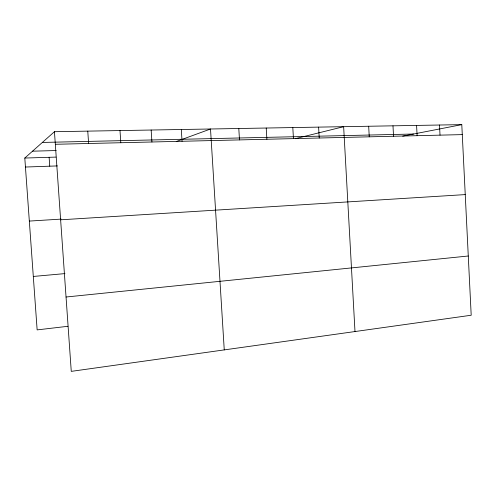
<?xml version="1.0" encoding="UTF-8"?>
<svg xmlns="http://www.w3.org/2000/svg" width="496" height="496" viewBox="0 0 496 496"><rect width="100%" height="100%" fill="white"/><g stroke="black" fill="none" stroke-linecap="round" stroke-linejoin="round"><path stroke-width="0.74" d="M67.896 326.294L37.144 329.896L24.8 158.044L54.442 131.707L461.788 124.632L471.2 315.239L71.263 371.368L54.442 131.707M176.241 141.54L210.509 128.997L224.254 349.897M295.182 138.706L343.641 126.685L354.993 331.545M402.69 136.146L461.788 124.632M66.049 297.011L468.274 256.004M33.306 276.452L64.957 273.6M29.326 221.08L61.132 219.108M60.624 219.809L465.242 194.593M25.445 167.034L57.4 165.918M24.8 158.044L56.017 157.096M32.525 151.181L56.178 150.542M55.323 144.286L462.284 134.614M42.358 142.445L413.583 134.025M49.123 157.306L49.749 166.185M87.767 131.13L88.617 143.493M119.989 130.566L120.801 142.73M181.307 129.506L182.057 141.273M151.15 130.026L151.931 141.992M238.799 128.507L239.494 139.909M266.222 128.03L266.885 139.258M292.807 127.571L293.452 138.626M318.606 127.119L319.226 138.012M368.683 126.251L369.253 136.828M392.987 125.829L393.539 136.251M439.512 125.023L440.02 135.141M416.584 125.42L417.117 135.687"/></g></svg>
